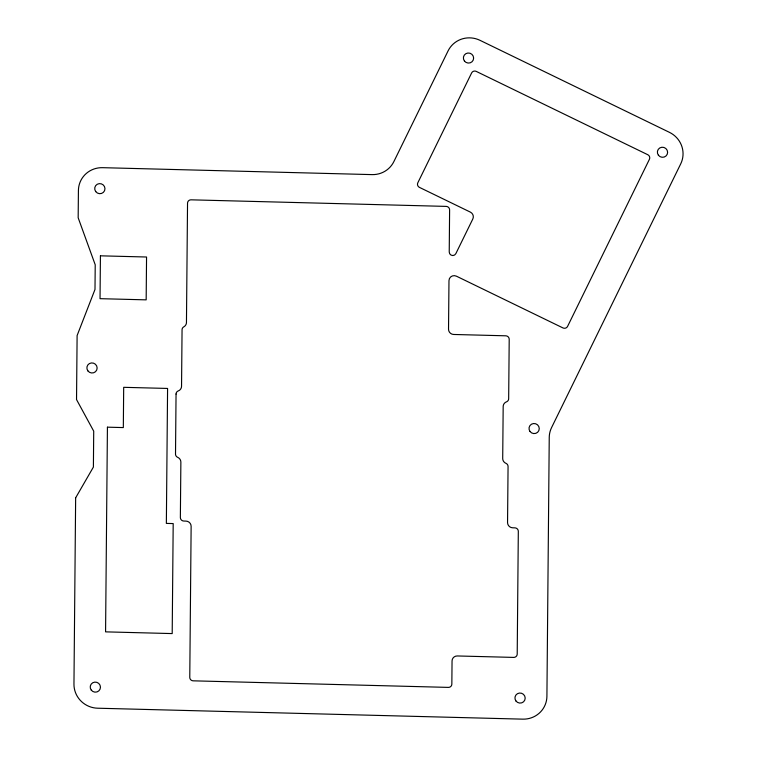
<?xml version="1.0" encoding="UTF-8"?>
<svg xmlns="http://www.w3.org/2000/svg" width="757" height="757" viewBox="0 0 757 757"><rect width="100%" height="100%" fill="white"/><g stroke="black" fill="none" stroke-linecap="round" stroke-linejoin="round"><path stroke-width="1.14" d="M75.643 497.841L73.959 684.11A23.997 23.41 22.2 0 0 97.662 708.211L522.784 719.15A23.997 23.41 22.2 0 0 546.914 696.279L549.241 437.451A23.997 23.41 22.2 0 1 551.579 427.582L680.723 163.853A23.997 23.41 22.2 0 0 669.434 132.343L479.985 40.32A23.997 23.41 22.2 0 0 448.097 50.861L393.867 161.601A23.997 23.41 22.2 0 1 372.065 174.612L102.545 167.675A23.997 23.41 22.2 0 0 78.416 190.546L78.17 217.77L95.221 264.789L94.994 289.439L77.11 335.559L76.533 399.573L93.717 431.159L93.395 467.069L75.643 497.841M100.426 255.819L100.038 298.674L146.167 299.857L146.555 257.011L100.426 255.819M107.428 427.175L105.573 631.858L172.199 633.581L173.192 523.579L166.36 523.399L167.581 388.445L123.684 387.319L123.325 427.582L107.428 427.175M176.05 394.047L175.51 454.105A3.482 3.397 22.2 0 0 177.649 457.313A5.223 5.1 22.2 0 1 180.866 462.139L180.365 517.542A3.482 3.397 22.2 0 0 183.8 521.043L185.976 521.1A5.223 5.1 22.2 0 1 191.133 526.342L189.77 677.383A3.425 3.34 22.2 0 0 193.158 680.827L448.399 687.394A3.425 3.34 22.2 0 0 451.844 684.129L452.052 660.937A5.223 5.1 22.2 0 1 457.304 655.959L513.71 657.407A3.482 3.397 22.2 0 0 517.211 654.086L518.318 531.357A3.482 3.397 22.2 0 0 514.883 527.856L512.707 527.799A5.223 5.1 22.2 0 1 507.55 522.548L508.061 466.53A3.482 3.397 22.2 0 0 505.913 463.312A5.223 5.1 22.2 0 1 502.705 458.487L503.178 406.5A5.223 5.1 22.2 0 1 506.471 401.844A3.482 3.397 22.2 0 0 508.666 398.74L509.206 339.306A3.482 3.397 22.2 0 0 505.761 335.805L453.698 334.471A5.223 5.1 22.2 0 1 448.532 329.219L448.977 280.629A5.223 5.1 22.2 0 1 456.424 276.182L562.953 327.923A3.482 3.397 22.2 0 0 567.58 326.399L649.421 159.292A3.482 3.397 22.2 0 0 647.784 154.721L476.257 71.404A3.482 3.397 22.2 0 0 471.63 72.937L417.817 182.806A3.482 3.397 22.2 0 0 419.454 187.386L470.362 212.111A5.223 5.1 22.2 0 1 472.822 218.972L455.837 253.652A3.482 3.397 22.2 0 1 449.232 252.034L449.611 209.897A3.482 3.397 22.2 0 0 446.176 206.396L191.038 199.829A3.482 3.397 22.2 0 0 187.537 203.15L186.459 322.473A5.223 5.1 22.2 0 1 183.819 326.835A3.482 3.397 22.2 0 0 182.059 329.74L181.548 386.288A5.223 5.1 22.2 0 1 178.245 390.943A3.482 3.397 22.2 0 0 176.05 394.047M87.907 370.911A5.138 5.015 22.2 0 0 96.726 370.003A5.138 5.015 22.2 0 0 91.379 362.944A5.138 5.015 22.2 0 0 87.907 370.911M95.742 191.606A5.138 5.015 22.2 0 0 104.561 190.698A5.138 5.015 22.2 0 0 99.214 183.639A5.138 5.015 22.2 0 0 95.742 191.606M464.41 60.995A5.138 5.015 22.2 0 0 473.22 60.087A5.138 5.015 22.2 0 0 467.873 53.028A5.138 5.015 22.2 0 0 464.41 60.995M658.401 155.223A5.138 5.015 22.2 0 0 667.21 154.305A5.138 5.015 22.2 0 0 661.864 147.255A5.138 5.015 22.2 0 0 658.401 155.223M530.042 431.509A5.138 5.015 22.2 0 0 538.852 430.601A5.138 5.015 22.2 0 0 533.515 423.542A5.138 5.015 22.2 0 0 530.042 431.509M515.971 701.02A5.138 5.015 22.2 0 0 524.781 700.102A5.138 5.015 22.2 0 0 519.434 693.052A5.138 5.015 22.2 0 0 515.971 701.02M91.247 690.091A5.138 5.015 22.2 0 0 100.056 689.173A5.138 5.015 22.2 0 0 94.72 682.123A5.138 5.015 22.2 0 0 91.247 690.091"/></g></svg>
